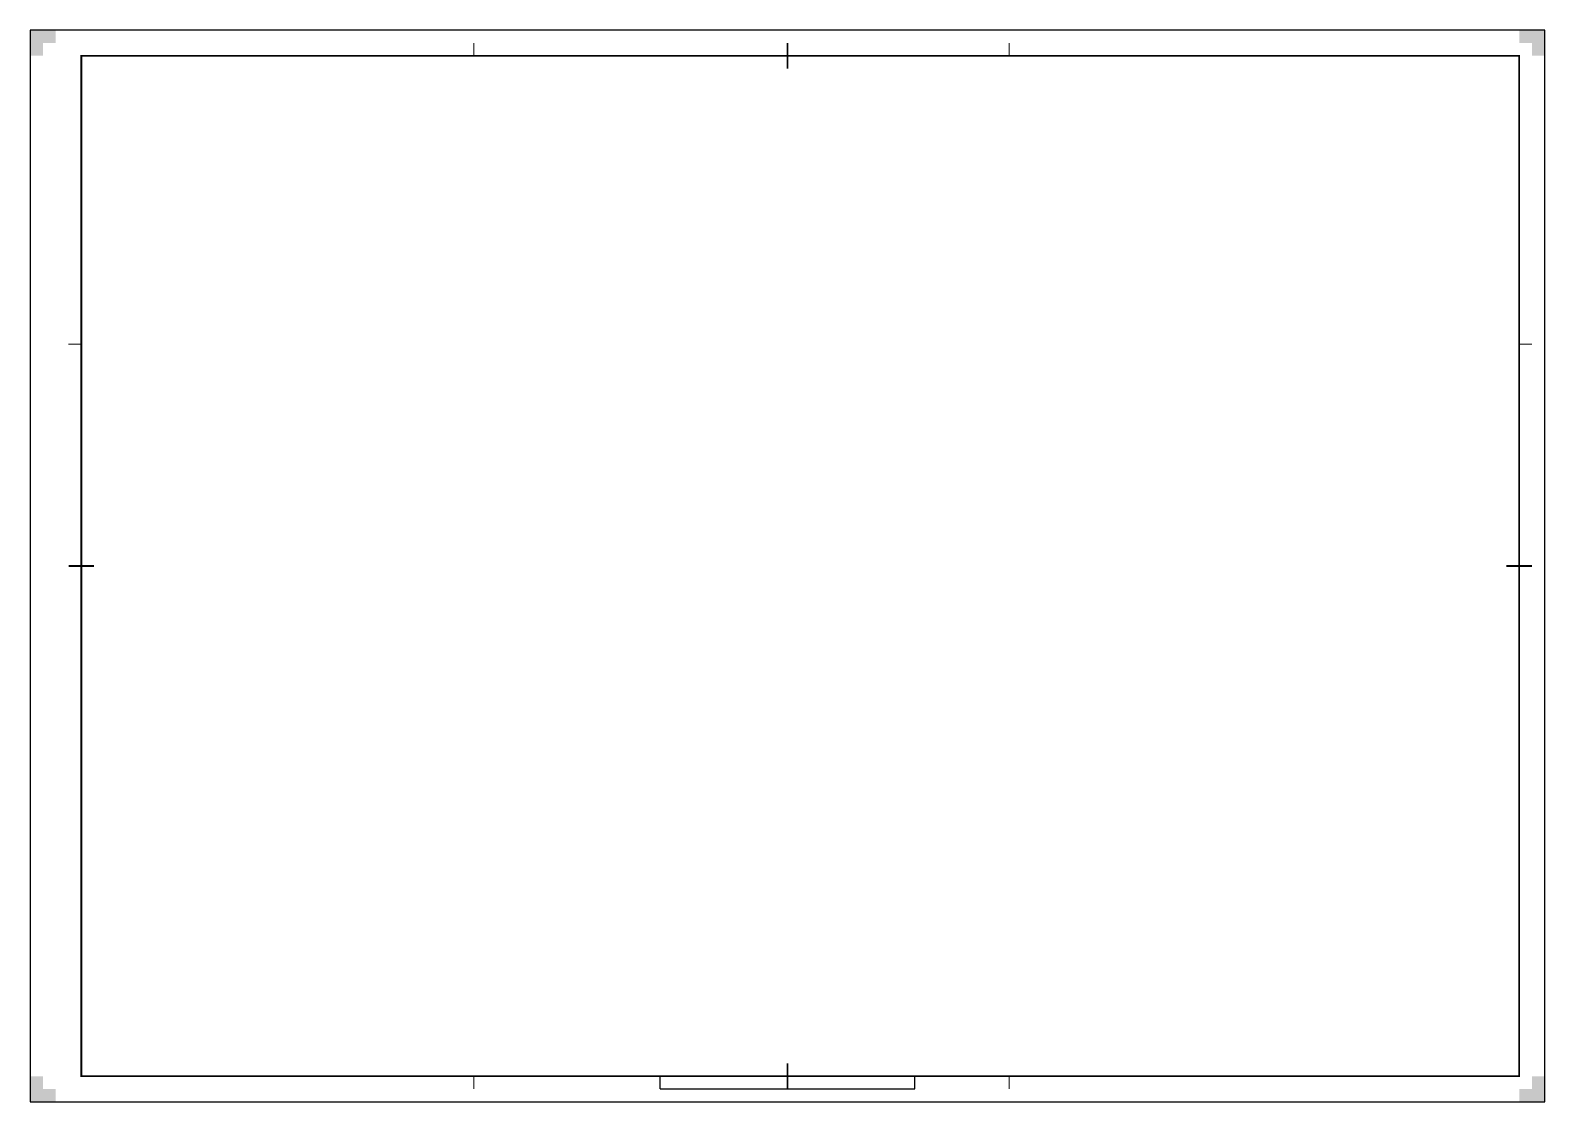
# Model space of a CAD drawing. Extents: x -20 to 574, y -10 to 410.
import ezdxf

# ---------------------------------------------------------------- set-up
doc = ezdxf.new("R2010")
doc.units = 0
doc.header["$MEASUREMENT"] = 0
for name, color, linetype, lineweight in [('to-xx-kader', 7, 'CONTINUOUS', 25), ('to-xx-snijrand', 7, 'CONTINUOUS', 25), ('to-xx-vouwmerk', 7, 'CONTINUOUS', 18)]:
    doc.layers.add(name, color=color, linetype=linetype, lineweight=lineweight)

msp = doc.modelspace()

# ---------------------------------------------------------------- hatches: boundary and pattern name
at = {"layer": 'to-xx-snijrand'}
for points in [[(-10, 410), (-20, 410), (-20, 400), (-15, 400), (-15, 405), (-10, 405)], [(574, 400), (574, 410), (564, 410), (564, 405), (569, 405), (569, 400)], [(-20, 0), (-20, -10), (-10, -10), (-10, -5), (-15, -5), (-15, 0)], [(564, -10), (574, -10), (574, 0), (569, 0), (569, -5), (564, -5)]]:
    msp.add_hatch(color=256, dxfattribs=at).paths.add_polyline_path(points)

# ---------------------------------------------------------------- linework, layer by layer
at = {"layer": 'to-xx-kader'}
for p, q in [((227, -5), (227, 0)), ((327, -5), (327, 0)), ((227, -5), (327, -5))]:
    msp.add_line(p, q, dxfattribs=at)
at = {"layer": 'to-xx-kader', "const_width": 0.7, "flags": 128}
for points in [[(277, 405), (277, 395)], [(-5, 200), (5, 200)], [(569, 200), (559, 200)], [(277, -5), (277, 5)]]:
    msp.add_lwpolyline(points, dxfattribs=at)
msp.add_lwpolyline([(0, 0), (564, 0), (564, 400), (0, 400)], close=True, dxfattribs=at)
at = {"layer": 'to-xx-snijrand'}
for p, q in [((574, 410), (-20, 410)), ((-20, 410), (-20, -10)), ((574, -10), (574, 410)), ((-20, -10), (574, -10))]:
    msp.add_line(p, q, dxfattribs=at)
at = {"layer": 'to-xx-vouwmerk'}
for p, q in [((154, 400), (154, 405)), ((364, 400), (364, 405)), ((-5, 287), (0, 287)), ((564, 287), (569, 287)), ((154, -5), (154, 0)), ((364, -5), (364, 0))]:
    msp.add_line(p, q, dxfattribs=at)

doc.saveas('drawing.dxf')
